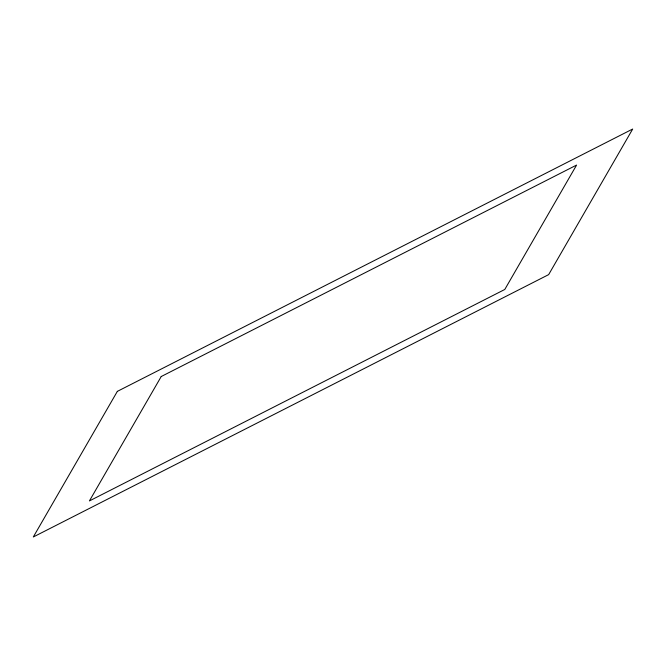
<?xml version="1.0" encoding="UTF-8"?>
<svg xmlns="http://www.w3.org/2000/svg" width="666" height="666" viewBox="0 0 666 666"><rect width="100%" height="100%" fill="white"/><g stroke="black" fill="none" stroke-linecap="round" stroke-linejoin="round"><path stroke-width="1" d="M117.349 391.375L33.3 536.979L548.651 274.625L632.7 129.021L117.349 391.375M161.222 376.523L89.402 500.94L504.778 289.477L576.598 165.06L161.222 376.523"/></g></svg>
